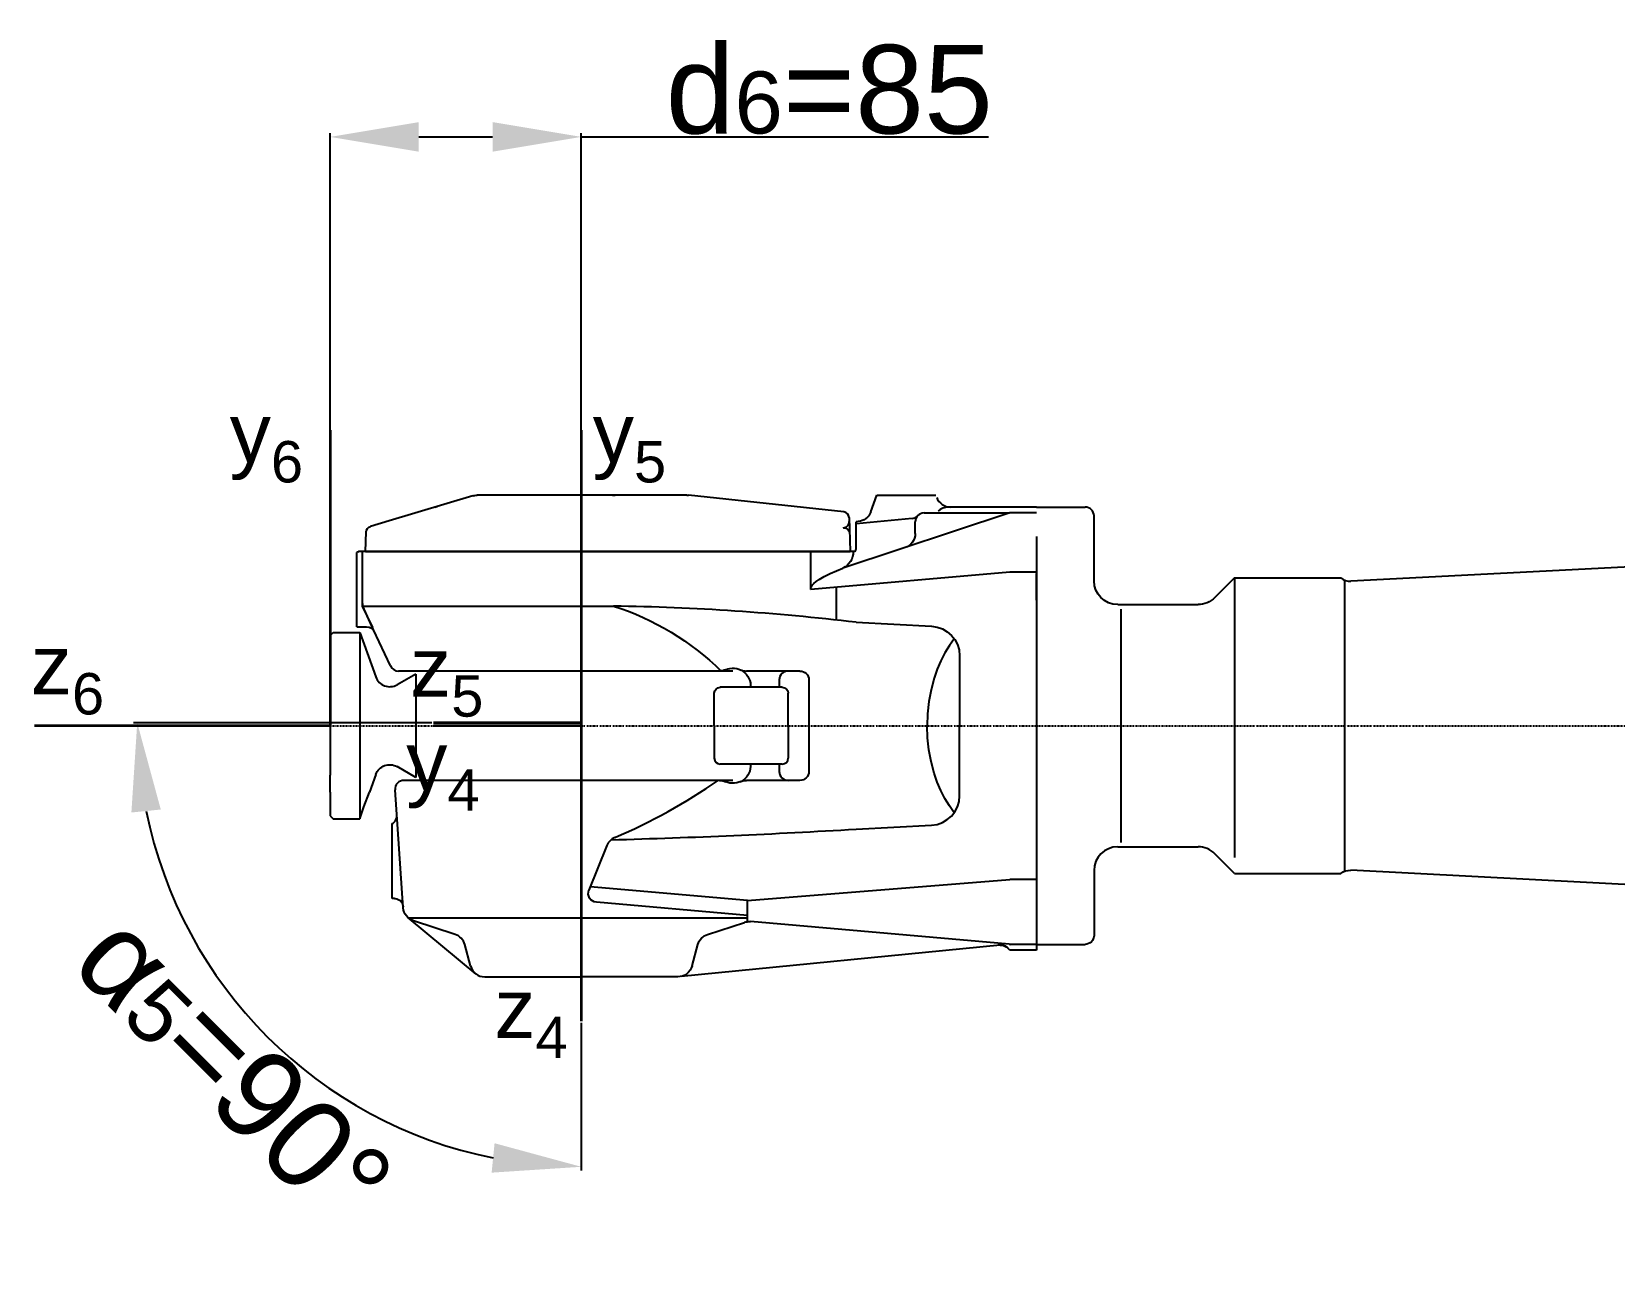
# Model space of a CAD drawing. Header units: millimetres. Extents: x -1041 to 420, y -206 to 2744.
# Drawn here: x -1041 to -505, y 2115 to 2535 of the extents above; entities that cross this region are included whole.
import ezdxf

# ---------------------------------------------------------------- set-up
doc = ezdxf.new("R2010")
doc.units = ezdxf.units.MM
for name, pattern in [('DASHDOT', [1, 0.5, -0.25, 0, -0.25]), ('GEN7', [15, 10, -2.5, 0, -2.5]), ('PHANTOM', [2.5, 1.25, -0.25, 0.25, -0.25, 0.25, -0.25])]:
    doc.linetypes.add(name, pattern=pattern)
doc.layers.add('7', color=4, linetype='GEN7')
doc.layers.add('MEDIDAS', color=7, linetype='Continuous')
doc.layers.add('EJESY', color=3, linetype='Continuous', lineweight=35)
doc.layers.add('EJESZ', color=5, linetype='Continuous', lineweight=35)
doc.styles.get("Standard").update_dxf_attribs({"font": 'arial.ttf'})
doc.dimstyles.new('ISO-25', dxfattribs={"dimtxt": 2.5, "dimasz": 2.5, "dimexe": 1.25, "dimexo": 0.625, "dimtad": 1, "dimtxsty": 'Standard', "dimcen": 2.5, "dimadec": 0, "dimazin": 0, "dimtfac": 1, "dimtmove": 0, "dimatfit": 3, "dimfxl": 1, "dimarcsym": 0})

# ---------------------------------------------------------------- blocks, each defined once
blk = doc.blocks.new('R243-16')
at = {"linetype": 'Continuous'}
for p, q in [((755.001, 78.001), (735.001, 78.001)), ((757.061, 72.341), (755.001, 78.001)), ((766.181, 72.341), (818.731, 77.981)), ((819.271, 78.001), (855.001, 78.001)), ((844.441, 78.001), (843.501, 78.001)), ((855.001, 78.001), (890.271, 78.001)), ((891.701, 77.791), (920.051, 69.311)), ((681.501, 49.001), (681.501, 71.001)), ((701.001, 74.001), (684.501, 74.001)), ((701.001, 74.001), (730.771, 74.001)), ((701.001, 72.001), (710.001, 72.001)), ((710.001, 72.001), (766.511, 53.281)), ((739.001, 72.001), (710.131, 72.001)), ((743.091, 70.121), (761.981, 68.301)), ((764.401, 70.431), (764.001, 59.001)), ((742.001, 65.011), (742.001, 69.001)), ((761.281, 69.071), (762.001, 69.001)), ((762.001, 59.801), (762.001, 69.001)), ((920.071, 69.301), (926.351, 67.421)), ((928.001, 59.001), (927.771, 65.571)), ((390.911, 59.441), (594.601, 48.941)), ((701.001, 64.001), (701.001, -63.999)), ((762.801, 59.001), (855.001, 59.001)), ((928.001, 59.001), (764.001, 59.001)), ((777.291, 46.151), (777.291, 59.001)), ((855.001, 59.001), (928.001, 59.001)), ((921.001, 59.001), (930.341, 59.001)), ((929.001, 40.501), (929.001, 59.001)), ((931.001, 33.501), (931.001, 58.681)), ((596.791, 49.301), (596.791, -49.299)), ((634.001, 50.001), (597.961, 50.001)), ((634.001, 50.001), (634.001, -44.639)), ((634.001, 50.001), (640.661, 43.351)), ((701.001, 52.001), (710.001, 52.001)), ((701.001, 42.501), (701.001, 51.501)), ((710.001, 52.001), (777.291, 46.151)), ((768.681, 35.771), (768.681, 46.901)), ((673.501, 41.001), (646.311, 41.001)), ((672.451, 39.501), (672.451, -39.499)), ((929.001, 40.501), (844.131, 40.501)), ((925.271, 32.501), (928.531, 39.501)), ((925.591, 33.201), (929.001, 40.501)), ((762.001, 35.001), (736.481, 33.681)), ((919.551, 20.241), (925.271, 32.501)), ((931.001, 33.501), (927.651, 33.501)), ((930.001, 31.501), (924.541, 16.491)), ((930.001, 31.501), (930.001, 0.001)), ((939.001, 31.501), (930.001, 31.501)), ((940.001, 30.501), (939.001, 31.501)), ((940.001, 28.001), (940.001, 30.501)), ((940.001, 28.001), (940.001, 22.001)), ((727.001, 23.701), (727.001, 0.001)), ((940.001, 16.751), (940.001, 22.001)), ((781.001, 18.501), (799.131, 18.501)), ((803.711, 18.501), (916.831, 18.501)), ((911.051, 17.501), (917.341, 13.871)), ((911.051, 17.501), (911.051, -17.499)), ((940.001, 16.751), (940.001, -16.749)), ((778.001, 15.501), (778.001, 0.001)), ((785.001, 0.001), (785.001, 11.001)), ((787.001, 13.001), (808.001, 13.001)), ((788.001, 15.501), (788.001, 13.001)), ((810.001, 0.001), (810.001, 11.001)), ((701.001, 0.001), (701.001, -75.999)), ((727.001, -23.689), (727.001, 0.001)), ((778.001, 0.001), (778.001, -15.499)), ((785.001, 0.001), (785.001, -10.999)), ((810.001, 0.001), (810.001, -10.999)), ((930.001, 0.001), (930.001, -31.499)), ((787.001, -12.999), (808.001, -12.999)), ((788.001, -12.999), (788.001, -15.499)), ((911.051, -17.499), (917.341, -13.859)), ((781.001, -18.499), (799.131, -18.499)), ((803.711, -18.499), (915.031, -18.499)), ((924.541, -16.479), (926.721, -22.499)), ((940.001, -22.499), (940.001, -16.749)), ((915.231, -61.639), (918.031, -21.709)), ((928.541, -27.499), (926.721, -22.499)), ((940.001, -22.499), (940.001, -27.499)), ((930.001, -31.499), (928.541, -27.499)), ((939.001, -31.499), (930.001, -31.499)), ((940.001, -30.499), (939.001, -31.499)), ((940.001, -27.499), (940.001, -30.499)), ((762.001, -34.999), (736.481, -33.679)), ((919.001, -58.499), (919.001, -33.139)), ((673.501, -40.999), (646.311, -40.999)), ((846.331, -40.559), (852.431, -55.639)), ((634.001, -49.999), (640.661, -43.339)), ((390.911, -59.429), (594.601, -48.929)), ((634.001, -49.999), (597.961, -49.999)), ((681.501, -48.999), (681.501, -70.999)), ((701.001, -51.999), (710.001, -51.999)), ((798.801, -59.209), (710.001, -51.999)), ((798.801, -59.209), (851.991, -54.549)), ((918.251, -58.499), (919.001, -58.499)), ((798.801, -66.339), (798.801, -59.209)), ((798.801, -64.229), (849.911, -59.759)), ((714.001, -73.649), (797.781, -66.319)), ((913.601, -64.999), (798.801, -64.999)), ((812.301, -70.639), (799.771, -66.549)), ((890.601, -84.109), (913.171, -65.339)), ((897.701, -70.639), (911.801, -66.039)), ((701.001, -73.999), (684.501, -73.999)), ((701.001, -73.999), (709.791, -73.999)), ((710.211, -73.979), (714.001, -73.649)), ((713.241, -74.309), (821.251, -84.879)), ((817.511, -81.289), (815.581, -74.099)), ((892.491, -81.289), (894.421, -74.099)), ((701.001, -75.999), (710.001, -75.999)), ((710.001, -75.999), (710.901, -75.099)), ((822.341, -84.999), (855.001, -84.999)), ((887.661, -84.999), (855.001, -84.999))]:
    blk.add_line(p, q, dxfattribs=at)
at = {"linetype": 'PHANTOM'}
blk.add_line((701.001, 72.001), (701.251, 72.001), dxfattribs=at)
at = {"linetype": 'Continuous'}
for points in [[(777.291, 46.151, 0), (777.321, 46.541, 0), (777.181, 46.991, 0), (776.841, 47.531, 0), (776.281, 48.121, 0), (775.521, 48.771, 0), (774.561, 49.451, 0), (772.811, 50.501, 0), (770.791, 51.531, 0), (768.641, 52.471, 0), (766.511, 53.281, 0)], [(728.821, 29.451, 0), (730.441, 27.171, 0), (731.941, 24.671, 0), (733.311, 21.971, 0), (734.531, 19.101, 0), (735.571, 16.091, 0), (736.631, 12.171, 0), (737.381, 8.141, 0), (737.841, 4.061, 0), (738.001, 0.001, 0)], [(728.821, -29.449, 0), (730.441, -27.159, 0), (731.941, -24.659, 0), (733.311, -21.959, 0), (734.531, -19.089, 0), (735.571, -16.079, 0), (736.631, -12.159, 0), (737.381, -8.129, 0), (737.841, -4.049, 0), (738.001, 0.001, 0)]]:
    blk.add_polyline3d(points, dxfattribs=at)
at = {"linetype": 'Continuous', "extrusion": (5.00616e-15, -7.02058e-15, -1)}
blk.add_arc((-730.041, 79.001), 5, 200, 270, dxfattribs=at)
at = {"linetype": 'Continuous'}
for centre, radius, start, end in [((819.271, 73.001), 5, 90, 96.1155), ((890.271, 73.001), 5, 73.3239, 90), ((761.761, 74.051), 5, 200, 264.508), ((902.891, 71.311), 3, 57.8051, 73.3239), ((747.001, 65.011), 5, 180, 251.672), ((766.211, 65.001), 2, 90, 178), ((925.771, 65.501), 2, 2, 73.3239), ((769.121, 58.821), 6.119, 178.281, 244.789), ((673.501, 49.001), 8, 270, 0), ((646.311, 49.001), 8, 225, 270), ((872.121, -47.079), 91.95, 107.723, 134.498), ((924.001, 41.611), 5, 335, 0), ((737.001, 23.701), 10, 92.9608, 180), ((927.651, 30.501), 3, 90, 155), ((781.001, 15.501), 3, 90, 180), ((803.711, 13.501), 6, 65.38, 185.171), ((808.291, 23.501), 5, 245.38, 270), ((787.001, 11.001), 2, 90, 180), ((808.001, 11.001), 2, 0, 90), ((781.001, -15.499), 3, 180, 270), ((803.711, -13.499), 6, 175.722, 294.62), ((919.841, -18.189), 5, 20, 120), ((799.131, -23.499), 5, 65.38, 90), ((808.291, -23.499), 5, 90, 114.62), ((594.861, -53.929), 5, 51.8386, 92.9508), ((849.651, -56.769), 3, 275, 22.0182), ((918.251, -61.499), 3, 94.8199, 176), ((918.251, -61.499), 3, 90, 94.8199), ((910.251, -61.289), 5, 288.06, 356), ((798.221, -71.299), 5, 71.9395, 95), ((684.501, -70.999), 3, 180, 270), ((712.941, -77.299), 3, 84.4143, 138.06), ((714.431, -78.639), 5, 95, 135), ((810.751, -75.389), 5, 15, 71.9395), ((822.341, -79.999), 5, 195, 270)]:
    blk.add_arc(centre, radius, start, end, dxfattribs=at)
at = {"linetype": 'Continuous', "extrusion": (1.4803e-15, -1.33227e-15, -1)}
blk.add_arc((-684.501, 71.001), 3, 0, 90, dxfattribs=at)
at = {"linetype": 'Continuous', "extrusion": (2.22045e-15, 5.32907e-15, -1)}
blk.add_arc((-730.771, 69.001), 5, 90, 134.415, dxfattribs=at)
at = {"linetype": 'Continuous', "extrusion": (4.44089e-15, 4.44089e-15, -1)}
for centre in [(-739.001, 69.001), (-785.001, 15.501)]:
    blk.add_arc(centre, 3, 90, 180, dxfattribs=at)
at = {"linetype": 'Continuous', "extrusion": (-4.97023e-15, -9.93197e-15, -1)}
blk.add_arc((-743.381, 73.101), 3, 275.492, 316.882, dxfattribs=at)
at = {"linetype": 'Continuous', "extrusion": (-2.1261e-15, 2.7404e-15, -1)}
blk.add_arc((-766.401, 70.361), 2, 2, 83.8845, dxfattribs=at)
at = {"linetype": 'Continuous', "extrusion": (2.22045e-15, 2.22045e-15, -1)}
for centre, end in [((-766.351, 69.001), 2), ((-787.001, -10.999), 0)]:
    blk.add_arc(centre, 2, 270, end, dxfattribs=at)
at = {"linetype": 'Continuous', "extrusion": (-2.75335e-14, -2.77556e-14, -1)}
blk.add_arc((-762.801, 59.801), 0.8, 270, 0, dxfattribs=at)
at = {"linetype": 'Continuous', "extrusion": (2.18369e-13, 4.37785e-13, -1)}
blk.add_arc((-932.001, 61.501, 0), 3, 289.471, 303.558, dxfattribs=at)
at = {"linetype": 'Continuous', "extrusion": (-5.93772e-15, 1.90557e-14, -1)}
blk.add_arc((-594.861, 53.931), 5, 231.839, 272.951, dxfattribs=at)
at = {"linetype": 'Continuous', "extrusion": (-4.93841e-16, 4.1528e-15, -1)}
blk.add_arc((-856.421, -759.009), 799.604, 83.2184, 89.1191, dxfattribs=at)
at = {"linetype": 'Continuous', "extrusion": (1.24105e-14, -5.58636e-14, -1)}
blk.add_arc((-799.131, 23.501), 5, 245.38, 270, dxfattribs=at)
at = {"linetype": 'Continuous', "extrusion": (0, 0, -1)}
blk.add_arc((-916.831, 21.501), 3, 205, 270, dxfattribs=at)
at = {"linetype": 'Continuous', "extrusion": (3.78952e-16, -1.5557e-15, -1)}
blk.add_arc((-919.841, 18.201), 5, 200, 300, dxfattribs=at)
at = {"linetype": 'Continuous', "extrusion": (4.44089e-15, -4.44089e-15, -1)}
blk.add_arc((-785.001, -15.499), 3, 180, 270, dxfattribs=at)
at = {"linetype": 'Continuous', "extrusion": (-2.22045e-15, 2.22045e-15, -1)}
blk.add_arc((-808.001, -10.999), 2, 180, 270, dxfattribs=at)
at = {"linetype": 'Continuous', "extrusion": (-8.47586e-16, -1.98758e-15, -1)}
blk.add_arc((-921.051, 143.661), 197.304, 293.095, 304.73, dxfattribs=at)
at = {"linetype": 'Continuous', "extrusion": (-5.32907e-15, -4.44089e-15, -1)}
blk.add_arc((-915.031, -21.499), 3, 90, 184, dxfattribs=at)
at = {"linetype": 'Continuous', "extrusion": (-9.3287e-16, -8.41116e-16, -1)}
blk.add_arc((-737.001, -23.689), 10, 272.961, 0, dxfattribs=at)
at = {"linetype": 'Continuous', "extrusion": (1.07206e-14, 2.90119e-15, -1)}
blk.add_arc((-920.421, -30.499), 3, 323.765, 4, dxfattribs=at)
at = {"linetype": 'Continuous', "extrusion": (3.51287e-16, 1.2965e-14, -1)}
blk.add_arc((-913.061, 2476.105), 2515.64, 271.552, 273.443, dxfattribs=at)
at = {"linetype": 'Continuous', "extrusion": (-1.16393e-13, -1.34076e-13, -1)}
blk.add_arc((-920.421, -30.499, 0), 3, 298.247, 323.765, dxfattribs=at)
at = {"linetype": 'Continuous', "extrusion": (6.67289e-15, -1.60934e-14, -1)}
blk.add_arc((-646.311, -48.999), 8, 45, 90, dxfattribs=at)
at = {"linetype": 'Continuous', "extrusion": (-4.44089e-16, -5.55112e-16, -1)}
blk.add_arc((-673.501, -48.999), 8, 90, 180, dxfattribs=at)
at = {"linetype": 'Continuous', "extrusion": (-1.23986e-14, -1.20929e-14, -1)}
blk.add_arc((-841.691, -42.429), 5, 113.095, 157.982, dxfattribs=at)
at = {"linetype": 'Continuous', "extrusion": (-6.26311e-14, 1.46103e-12, -1)}
blk.add_arc((-709.791, -68.999, 0), 5, 265.109, 270, dxfattribs=at)
at = {"linetype": 'Continuous', "extrusion": (-2.11399e-15, 2.40546e-15, -1)}
blk.add_arc((-899.251, -75.389), 5, 15, 71.9395, dxfattribs=at)
at = {"linetype": 'Continuous', "extrusion": (4.85601e-15, -5.89871e-15, -1)}
blk.add_arc((-887.661, -79.999), 5, 195, 270, dxfattribs=at)
at = {"linetype": 'Continuous'}
blk.add_point((855.001, 0.001), dxfattribs=at)
blk.add_point((855.001, 0.001), dxfattribs=at)
blk.add_point((855.001, 0.001), dxfattribs=at)
blk.add_point((855.001, 0.001), dxfattribs=at)
blk.add_point((855.001, 0.001), dxfattribs=at)
blk.add_point((855.001, 0.001), dxfattribs=at)
at = {"layer": '7', "linetype": 'DASHDOT'}
for p, q in [((854.997, -90.278), (854.997, 83.236)), ((945.566, 0), (-419.848, 0))]:
    blk.add_line(p, q, dxfattribs=at)
blk = doc.blocks.new('*D80')
at = {"layer": 'MEDIDAS', "color": 0, "lineweight": -2, "transparency": 16777216}
for p, q in [((-905.62, 2300.98), (-1006.52, 2300.98)), ((-855, 2199.38), (-855, 2149.46))]:
    blk.add_line(p, q, dxfattribs=at)
blk.add_arc((-855, 2300.98), 150.27, 191.4577, 258.5423, dxfattribs=at)
at = {"layer": 'MEDIDAS', "color": 0, "transparency": 16777216}
for points in [[(-1007.25, 2270.63), (-997.3, 2271.63), (-1005.27, 2300.98)], [(-884.35, 2158.68), (-885.35, 2148.73), (-855, 2150.71)]]:
    blk.add_solid(points, dxfattribs=at)
at = {"layer": 'MEDIDAS', "color": 0, "transparency": 16777216, "insert": (-972.53, 2183.45), "char_height": 30, "attachment_point": 5, "rotation": 315}
blk.add_mtext('α{\\H0.7x;\\S^ 5;}=90°', dxfattribs=at)
blk = doc.blocks.new('*D81')
at = {"layer": 'MEDIDAS', "color": 0, "lineweight": -2, "transparency": 16777216}
for p, q in [((-940, 2301.61), (-940, 2500.54)), ((-910, 2499.29), (-885, 2499.29)), ((-855, 2301.61), (-855, 2500.54)), ((-855, 2499.29), (-717.19, 2499.29))]:
    blk.add_line(p, q, dxfattribs=at)
at = {"layer": 'MEDIDAS', "color": 0, "transparency": 16777216}
for points in [[(-910, 2504.29), (-910, 2494.29), (-940, 2499.29)], [(-885, 2504.29), (-885, 2494.29), (-855, 2499.29)]]:
    blk.add_solid(points, dxfattribs=at)
at = {"layer": 'MEDIDAS', "color": 0, "transparency": 16777216, "insert": (-771.09, 2515.23), "char_height": 30, "attachment_point": 5}
blk.add_mtext('d{\\H0.7x;\\S^ 6;}=85', dxfattribs=at)

msp = doc.modelspace()

# ---------------------------------------------------------------- linework, layer by layer
at = {"layer": 'EJESY'}
for p, q in [((-940.001, 2400), (-940.001, 2300)), ((-854.997, 2400), (-854.997, 2300)), ((-854.997, 2300), (-904.997, 2300))]:
    msp.add_line(p, q, dxfattribs=at)
at = {"layer": 'EJESZ'}
for p, q in [((-940.001, 2300), (-1040.001, 2300)), ((-854.997, 2300.984), (-904.997, 2300.984)), ((-854.997, 2300), (-854.997, 2200))]:
    msp.add_line(p, q, dxfattribs=at)

# ---------------------------------------------------------------- block references
at = {"xscale": -1}
msp.add_blockref('R243-16', (0, 2300), dxfattribs=at)

# ---------------------------------------------------------------- texts
at = {"layer": 'EJESY', "char_height": 20, "attachment_point": 3}
for s, width, insert in [('\\A1;y{\\H0.7x;\\S^ 6;}', 28.06274, (-949.14, 2409.141)), ('\\A1;y{\\H0.7x;\\S^ 5;}', 28.06274, (-826.291, 2409.141)), ('\\A1;y{\\H0.7x;\\S^ 4;}', 26.48012, (-889.421, 2298.03))]:
    msp.add_mtext_dynamic_manual_height_columns(s, width=width, gutter_width=12.5, heights=[0], dxfattribs=dict(at, insert=insert))
at = {"layer": 'EJESZ', "char_height": 20, "attachment_point": 3}
for s, insert in [('\\A1;z{\\H0.7x;\\S^ 6;}', (-1016.469, 2330.619)), ('\\A1;z{\\H0.7x;\\S^ 5;}', (-888.13, 2329.866)), ('\\A1;z{\\H0.7x;\\S^ 4;}', (-859.629, 2214.304))]:
    msp.add_mtext_dynamic_manual_height_columns(s, width=31.13941, gutter_width=12.5, heights=[0], dxfattribs=dict(at, insert=insert))

# ---------------------------------------------------------------- dimensions: what is measured, and where the dimension line sits
at = {"layer": 'MEDIDAS'}
dim = msp.add_linear_dim(base=(-854.997, 2499.288), p1=(-940.001, 2300.984), p2=(-854.997, 2300.984), text='d{\\H0.7x;\\S^ 6;}=<>', dimstyle='ISO-25', override={"dimtxt": 30, "dimasz": 30}, dxfattribs=at)
dim.commit()
dim.dimension.update_dxf_attribs({"geometry": '*D81', "text_midpoint": (-771.092, 2515.23)})
dim = msp.add_angular_dim_2l(base=(-985.134, 2225.849), line1=((-854.997, 2300.984), (-904.997, 2300.984)), line2=((-854.997, 2300), (-854.997, 2200)), text='α{\\H0.7x;\\S^ 5;}=<>', dimstyle='ISO-25', override={"dimtxt": 30, "dimasz": 30, "dimtad": 2, "dimtoh": 0}, dxfattribs=at)
dim.commit()
dim.dimension.update_dxf_attribs({"geometry": '*D80', "text_midpoint": (-972.526, 2183.455)})

doc.saveas('drawing.dxf')
